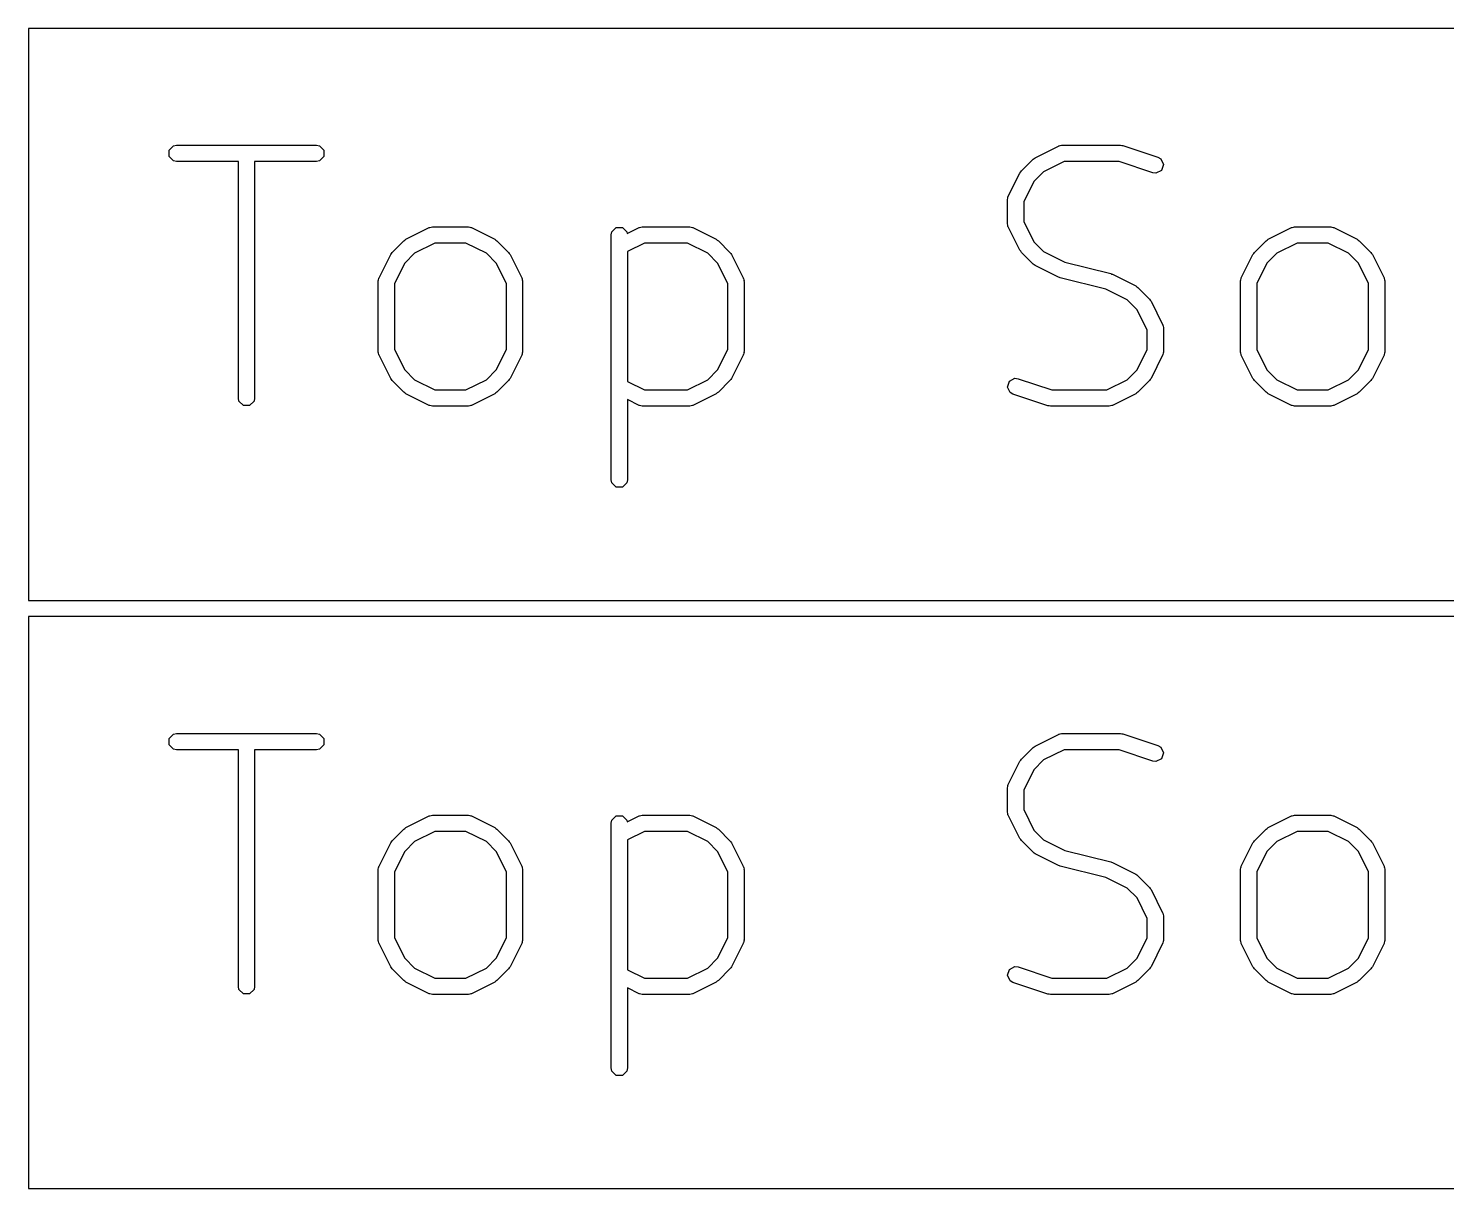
# Model space of a CAD drawing. Header units: inches. Extents: x -2.6 to 7.6, y 0.3 to 5.2.
# Drawn here: x -1.9255 to -1.5832, y 4.595 to 4.875 of the extents above; entities that cross this region are included whole.
import ezdxf

# ---------------------------------------------------------------- set-up
doc = ezdxf.new("R2010")
doc.units = ezdxf.units.IN
doc.header["$MEASUREMENT"] = 0
doc.layers.add('BLACK', color=250, linetype='CONTINUOUS')

msp = doc.modelspace()

# ---------------------------------------------------------------- linework, layer by layer
at = {"layer": 'BLACK', "linetype": 'CONTINUOUS'}
for p, q in [((-1.92547, 4.87496), (-1.92547, 4.73693)), ((-0.94234, 4.87496), (-1.92547, 4.87496)), ((-1.89151, 4.84555), (-1.89045, 4.84661)), ((-1.89151, 4.84404), (-1.89151, 4.84555)), ((-1.89045, 4.84298), (-1.89151, 4.84404)), ((-1.89045, 4.84661), (-1.88969, 4.84676)), ((-1.88969, 4.84676), (-1.85595, 4.84676)), ((-1.85595, 4.84676), (-1.85519, 4.84661)), ((-1.85519, 4.84661), (-1.85413, 4.84555)), ((-1.85413, 4.84404), (-1.85519, 4.84298)), ((-1.85413, 4.84555), (-1.85413, 4.84404)), ((-1.68299, 4.84337), (-1.68272, 4.84355)), ((-1.68272, 4.84355), (-1.68247, 4.84374)), ((-1.68247, 4.84374), (-1.67685, 4.84655)), ((-1.67685, 4.84655), (-1.67676, 4.84658)), ((-1.67676, 4.84658), (-1.67672, 4.84661)), ((-1.67672, 4.84661), (-1.67641, 4.84667)), ((-1.67641, 4.84667), (-1.67611, 4.84676)), ((-1.67611, 4.84676), (-1.67607, 4.84674)), ((-1.67607, 4.84674), (-1.67597, 4.84676)), ((-1.67597, 4.84676), (-1.66191, 4.84676)), ((-1.66191, 4.84676), (-1.6616, 4.8467)), ((-1.6616, 4.8467), (-1.66129, 4.84666)), ((-1.66129, 4.84666), (-1.65285, 4.84385)), ((-1.65285, 4.84385), (-1.65218, 4.84347)), ((-1.88969, 4.84283), (-1.89045, 4.84298)), ((-1.87479, 4.84283), (-1.88969, 4.84283)), ((-1.87479, 4.78574), (-1.87479, 4.84283)), ((-1.85595, 4.84283), (-1.87085, 4.84283)), ((-1.87085, 4.84283), (-1.87085, 4.78574)), ((-1.85519, 4.84298), (-1.85595, 4.84283)), ((-1.68617, 4.84005), (-1.68597, 4.8403)), ((-1.68597, 4.8403), (-1.6858, 4.84056)), ((-1.6858, 4.84056), (-1.68299, 4.84337)), ((-1.68043, 4.84036), (-1.68279, 4.838)), ((-1.67551, 4.84283), (-1.68043, 4.84036)), ((-1.66223, 4.84283), (-1.67551, 4.84283)), ((-1.6541, 4.84011), (-1.66223, 4.84283)), ((-1.65333, 4.84002), (-1.6541, 4.84011)), ((-1.65199, 4.84069), (-1.65333, 4.84002)), ((-1.65218, 4.84347), (-1.65151, 4.84212)), ((-1.65151, 4.84212), (-1.65199, 4.84069)), ((-1.68898, 4.83443), (-1.68617, 4.84005)), ((-1.68279, 4.838), (-1.68525, 4.83308)), ((-1.68919, 4.83355), (-1.68917, 4.83364)), ((-1.68919, 4.82792), (-1.68919, 4.83355)), ((-1.68918, 4.83369), (-1.6891, 4.83399)), ((-1.68917, 4.83364), (-1.68918, 4.83369)), ((-1.6891, 4.83399), (-1.68904, 4.8343)), ((-1.68904, 4.8343), (-1.68901, 4.83433)), ((-1.68901, 4.83433), (-1.68898, 4.83443)), ((-1.68525, 4.83308), (-1.68525, 4.82839)), ((-1.83433, 4.82406), (-1.82871, 4.82687)), ((-1.82871, 4.82687), (-1.82861, 4.8269)), ((-1.82861, 4.8269), (-1.82858, 4.82693)), ((-1.82858, 4.82693), (-1.82827, 4.82699)), ((-1.82827, 4.82699), (-1.82797, 4.82707)), ((-1.82797, 4.82707), (-1.82792, 4.82706)), ((-1.82792, 4.82706), (-1.82783, 4.82708)), ((-1.82783, 4.82708), (-1.81939, 4.82708)), ((-1.81939, 4.82708), (-1.81929, 4.82706)), ((-1.81929, 4.82706), (-1.81925, 4.82707)), ((-1.81925, 4.82707), (-1.81895, 4.82699)), ((-1.81895, 4.82699), (-1.81864, 4.82693)), ((-1.81864, 4.82693), (-1.8186, 4.8269)), ((-1.8186, 4.8269), (-1.81851, 4.82687)), ((-1.81851, 4.82687), (-1.81289, 4.82406)), ((-1.78465, 4.82586), (-1.78359, 4.82693)), ((-1.78359, 4.82693), (-1.78208, 4.82693)), ((-1.78208, 4.82693), (-1.78101, 4.82586)), ((-1.78093, 4.82545), (-1.77809, 4.82687)), ((-1.77809, 4.82687), (-1.77799, 4.8269)), ((-1.77799, 4.8269), (-1.77796, 4.82693)), ((-1.77796, 4.82693), (-1.77765, 4.82699)), ((-1.77765, 4.82699), (-1.77735, 4.82707)), ((-1.77735, 4.82707), (-1.7773, 4.82706)), ((-1.7773, 4.82706), (-1.77721, 4.82708)), ((-1.77721, 4.82708), (-1.76596, 4.82708)), ((-1.76596, 4.82708), (-1.76586, 4.82706)), ((-1.76586, 4.82706), (-1.76582, 4.82707)), ((-1.76582, 4.82707), (-1.76552, 4.82699)), ((-1.76552, 4.82699), (-1.76521, 4.82693)), ((-1.76521, 4.82693), (-1.76517, 4.8269)), ((-1.76517, 4.8269), (-1.76508, 4.82687)), ((-1.76508, 4.82687), (-1.75945, 4.82406)), ((-1.68917, 4.82782), (-1.68919, 4.82792)), ((-1.68918, 4.82778), (-1.68917, 4.82782)), ((-1.6891, 4.82748), (-1.68918, 4.82778)), ((-1.68904, 4.82717), (-1.6891, 4.82748)), ((-1.68901, 4.82714), (-1.68904, 4.82717)), ((-1.68898, 4.82704), (-1.68901, 4.82714)), ((-1.68617, 4.82142), (-1.68898, 4.82704)), ((-1.68525, 4.82839), (-1.68279, 4.82346)), ((-1.62623, 4.82406), (-1.62061, 4.82687)), ((-1.62061, 4.82687), (-1.62051, 4.8269)), ((-1.62051, 4.8269), (-1.62048, 4.82693)), ((-1.62048, 4.82693), (-1.62017, 4.82699)), ((-1.62017, 4.82699), (-1.61987, 4.82707)), ((-1.61987, 4.82707), (-1.61982, 4.82706)), ((-1.61982, 4.82706), (-1.61973, 4.82708)), ((-1.61973, 4.82708), (-1.61129, 4.82708)), ((-1.61129, 4.82708), (-1.61119, 4.82706)), ((-1.61119, 4.82706), (-1.61115, 4.82707)), ((-1.61115, 4.82707), (-1.61085, 4.82699)), ((-1.61085, 4.82699), (-1.61054, 4.82693)), ((-1.61054, 4.82693), (-1.61051, 4.8269)), ((-1.61051, 4.8269), (-1.61041, 4.82687)), ((-1.61041, 4.82687), (-1.60479, 4.82406)), ((-1.83765, 4.82088), (-1.83484, 4.82369)), ((-1.83484, 4.82369), (-1.83458, 4.82386)), ((-1.83458, 4.82386), (-1.83433, 4.82406)), ((-1.82736, 4.82314), (-1.83228, 4.82068)), ((-1.81985, 4.82314), (-1.82736, 4.82314)), ((-1.81493, 4.82068), (-1.81985, 4.82314)), ((-1.81289, 4.82406), (-1.81264, 4.82386)), ((-1.81264, 4.82386), (-1.81237, 4.82369)), ((-1.81237, 4.82369), (-1.80956, 4.82088)), ((-1.7848, 4.82511), (-1.78465, 4.82586)), ((-1.7848, 4.76605), (-1.7848, 4.82511)), ((-1.78101, 4.82586), (-1.78093, 4.82545)), ((-1.77674, 4.82314), (-1.78086, 4.82108)), ((-1.76642, 4.82314), (-1.77674, 4.82314)), ((-1.7615, 4.82068), (-1.76642, 4.82314)), ((-1.75945, 4.82406), (-1.75921, 4.82386)), ((-1.75921, 4.82386), (-1.75894, 4.82369)), ((-1.75894, 4.82369), (-1.75613, 4.82088)), ((-1.68279, 4.82346), (-1.68043, 4.8211)), ((-1.62956, 4.82088), (-1.62674, 4.82369)), ((-1.62674, 4.82369), (-1.62648, 4.82386)), ((-1.62648, 4.82386), (-1.62623, 4.82406)), ((-1.61926, 4.82314), (-1.62419, 4.82068)), ((-1.61176, 4.82314), (-1.61926, 4.82314)), ((-1.60683, 4.82068), (-1.61176, 4.82314)), ((-1.60479, 4.82406), (-1.60454, 4.82386)), ((-1.60454, 4.82386), (-1.60427, 4.82369)), ((-1.60427, 4.82369), (-1.60146, 4.82088)), ((-1.84084, 4.81474), (-1.83802, 4.82037)), ((-1.83802, 4.82037), (-1.83783, 4.82061)), ((-1.83783, 4.82061), (-1.83765, 4.82088)), ((-1.83228, 4.82068), (-1.83464, 4.81832)), ((-1.81257, 4.81832), (-1.81493, 4.82068)), ((-1.80956, 4.82088), (-1.80939, 4.82061)), ((-1.80939, 4.82061), (-1.80919, 4.82037)), ((-1.80919, 4.82037), (-1.80638, 4.81474)), ((-1.78086, 4.82108), (-1.78086, 4.78977)), ((-1.75914, 4.81832), (-1.7615, 4.82068)), ((-1.75613, 4.82088), (-1.75596, 4.82061)), ((-1.75596, 4.82061), (-1.75576, 4.82037)), ((-1.75576, 4.82037), (-1.75295, 4.81474)), ((-1.68597, 4.82117), (-1.68617, 4.82142)), ((-1.6858, 4.8209), (-1.68597, 4.82117)), ((-1.68299, 4.81809), (-1.6858, 4.8209)), ((-1.68043, 4.8211), (-1.67528, 4.81853)), ((-1.63274, 4.81474), (-1.62992, 4.82037)), ((-1.62992, 4.82037), (-1.62973, 4.82061)), ((-1.62973, 4.82061), (-1.62956, 4.82088)), ((-1.62419, 4.82068), (-1.62655, 4.81832)), ((-1.60447, 4.81832), (-1.60683, 4.82068)), ((-1.60146, 4.82088), (-1.60129, 4.82061)), ((-1.60129, 4.82061), (-1.60109, 4.82037)), ((-1.60109, 4.82037), (-1.59828, 4.81474)), ((-1.83464, 4.81832), (-1.83711, 4.8134)), ((-1.81011, 4.8134), (-1.81257, 4.81832)), ((-1.75668, 4.8134), (-1.75914, 4.81832)), ((-1.68272, 4.81792), (-1.68299, 4.81809)), ((-1.68247, 4.81772), (-1.68272, 4.81792)), ((-1.67685, 4.81491), (-1.68247, 4.81772)), ((-1.67528, 4.81853), (-1.66424, 4.81577)), ((-1.62655, 4.81832), (-1.62901, 4.8134)), ((-1.60201, 4.8134), (-1.60447, 4.81832)), ((-1.84104, 4.814), (-1.84096, 4.8143)), ((-1.84102, 4.81396), (-1.84104, 4.814)), ((-1.84104, 4.81386), (-1.84102, 4.81396)), ((-1.84104, 4.79699), (-1.84104, 4.81386)), ((-1.84096, 4.8143), (-1.84089, 4.81461)), ((-1.84089, 4.81461), (-1.84086, 4.81465)), ((-1.84086, 4.81465), (-1.84084, 4.81474)), ((-1.83711, 4.8134), (-1.83711, 4.79745)), ((-1.81011, 4.79745), (-1.81011, 4.8134)), ((-1.80638, 4.81474), (-1.80635, 4.81465)), ((-1.80635, 4.81465), (-1.80632, 4.81461)), ((-1.80632, 4.81461), (-1.80626, 4.8143)), ((-1.80626, 4.8143), (-1.80618, 4.814)), ((-1.80618, 4.814), (-1.80619, 4.81396)), ((-1.80619, 4.81396), (-1.80617, 4.81386)), ((-1.80617, 4.81386), (-1.80617, 4.79699)), ((-1.75668, 4.79745), (-1.75668, 4.8134)), ((-1.75295, 4.81474), (-1.75292, 4.81465)), ((-1.75292, 4.81465), (-1.75289, 4.81461)), ((-1.75289, 4.81461), (-1.75283, 4.8143)), ((-1.75283, 4.8143), (-1.75275, 4.814)), ((-1.75275, 4.814), (-1.75276, 4.81396)), ((-1.75276, 4.81396), (-1.75274, 4.81386)), ((-1.75274, 4.81386), (-1.75274, 4.79699)), ((-1.67664, 4.81486), (-1.67685, 4.81491)), ((-1.67645, 4.81476), (-1.67664, 4.81486)), ((-1.66541, 4.812), (-1.67645, 4.81476)), ((-1.66424, 4.81577), (-1.66405, 4.81568)), ((-1.66405, 4.81568), (-1.66384, 4.81562)), ((-1.66384, 4.81562), (-1.65822, 4.81281)), ((-1.65822, 4.81281), (-1.65797, 4.81262)), ((-1.63294, 4.814), (-1.63286, 4.8143)), ((-1.63293, 4.81396), (-1.63294, 4.814)), ((-1.63294, 4.81386), (-1.63293, 4.81396)), ((-1.63294, 4.79699), (-1.63294, 4.81386)), ((-1.63286, 4.8143), (-1.63279, 4.81461)), ((-1.63279, 4.81461), (-1.63276, 4.81465)), ((-1.63276, 4.81465), (-1.63274, 4.81474)), ((-1.62901, 4.8134), (-1.62901, 4.79745)), ((-1.60201, 4.79745), (-1.60201, 4.8134)), ((-1.59828, 4.81474), (-1.59826, 4.81465)), ((-1.59826, 4.81465), (-1.59822, 4.81461)), ((-1.59822, 4.81461), (-1.59816, 4.8143)), ((-1.59816, 4.8143), (-1.59808, 4.814)), ((-1.59808, 4.814), (-1.59809, 4.81396)), ((-1.59809, 4.81396), (-1.59807, 4.81386)), ((-1.59807, 4.81386), (-1.59807, 4.79699)), ((-1.66026, 4.80943), (-1.66541, 4.812)), ((-1.6579, 4.80707), (-1.66026, 4.80943)), ((-1.65797, 4.81262), (-1.65771, 4.81244)), ((-1.65771, 4.81244), (-1.65489, 4.80963)), ((-1.65489, 4.80963), (-1.65472, 4.80937)), ((-1.65472, 4.80937), (-1.65452, 4.80912)), ((-1.65544, 4.80215), (-1.6579, 4.80707)), ((-1.65452, 4.80912), (-1.65171, 4.80349)), ((-1.65171, 4.80349), (-1.65169, 4.8034)), ((-1.65169, 4.8034), (-1.65165, 4.80337)), ((-1.65165, 4.80337), (-1.65159, 4.80306)), ((-1.65159, 4.80306), (-1.65151, 4.80275)), ((-1.65151, 4.80275), (-1.65152, 4.80271)), ((-1.65152, 4.80271), (-1.6515, 4.80261)), ((-1.6515, 4.80261), (-1.6515, 4.79699)), ((-1.65544, 4.79745), (-1.65544, 4.80215)), ((-1.84102, 4.79689), (-1.84104, 4.79699)), ((-1.84104, 4.79685), (-1.84102, 4.79689)), ((-1.84096, 4.79654), (-1.84104, 4.79685)), ((-1.84089, 4.79623), (-1.84096, 4.79654)), ((-1.84086, 4.7962), (-1.84089, 4.79623)), ((-1.84084, 4.79611), (-1.84086, 4.7962)), ((-1.83802, 4.79048), (-1.84084, 4.79611)), ((-1.83711, 4.79745), (-1.83464, 4.79253)), ((-1.81257, 4.79253), (-1.81011, 4.79745)), ((-1.80638, 4.79611), (-1.80919, 4.79048)), ((-1.80635, 4.7962), (-1.80638, 4.79611)), ((-1.80632, 4.79623), (-1.80635, 4.7962)), ((-1.80626, 4.79654), (-1.80632, 4.79623)), ((-1.80618, 4.79685), (-1.80626, 4.79654)), ((-1.80617, 4.79699), (-1.80619, 4.79689)), ((-1.80619, 4.79689), (-1.80618, 4.79685)), ((-1.75914, 4.79253), (-1.75668, 4.79745)), ((-1.75295, 4.79611), (-1.75576, 4.79048)), ((-1.75292, 4.7962), (-1.75295, 4.79611)), ((-1.75289, 4.79623), (-1.75292, 4.7962)), ((-1.75283, 4.79654), (-1.75289, 4.79623)), ((-1.75275, 4.79685), (-1.75283, 4.79654)), ((-1.75274, 4.79699), (-1.75276, 4.79689)), ((-1.75276, 4.79689), (-1.75275, 4.79685)), ((-1.6579, 4.79253), (-1.65544, 4.79745)), ((-1.65171, 4.79611), (-1.65452, 4.79048)), ((-1.65169, 4.7962), (-1.65171, 4.79611)), ((-1.65165, 4.79623), (-1.65169, 4.7962)), ((-1.65159, 4.79654), (-1.65165, 4.79623)), ((-1.65151, 4.79685), (-1.65159, 4.79654)), ((-1.6515, 4.79699), (-1.65152, 4.79689)), ((-1.65152, 4.79689), (-1.65151, 4.79685)), ((-1.63293, 4.79689), (-1.63294, 4.79699)), ((-1.63294, 4.79685), (-1.63293, 4.79689)), ((-1.63286, 4.79654), (-1.63294, 4.79685)), ((-1.63279, 4.79623), (-1.63286, 4.79654)), ((-1.63276, 4.7962), (-1.63279, 4.79623)), ((-1.63274, 4.79611), (-1.63276, 4.7962)), ((-1.62992, 4.79048), (-1.63274, 4.79611)), ((-1.62901, 4.79745), (-1.62655, 4.79253)), ((-1.60447, 4.79253), (-1.60201, 4.79745)), ((-1.59828, 4.79611), (-1.60109, 4.79048)), ((-1.59826, 4.7962), (-1.59828, 4.79611)), ((-1.59822, 4.79623), (-1.59826, 4.7962)), ((-1.59816, 4.79654), (-1.59822, 4.79623)), ((-1.59808, 4.79685), (-1.59816, 4.79654)), ((-1.59807, 4.79699), (-1.59809, 4.79689)), ((-1.59809, 4.79689), (-1.59808, 4.79685)), ((-1.83464, 4.79253), (-1.83228, 4.79017)), ((-1.81493, 4.79017), (-1.81257, 4.79253)), ((-1.7615, 4.79017), (-1.75914, 4.79253)), ((-1.66026, 4.79017), (-1.6579, 4.79253)), ((-1.62655, 4.79253), (-1.62419, 4.79017)), ((-1.60683, 4.79017), (-1.60447, 4.79253)), ((-1.83783, 4.79023), (-1.83802, 4.79048)), ((-1.83765, 4.78997), (-1.83783, 4.79023)), ((-1.83484, 4.78716), (-1.83765, 4.78997)), ((-1.83228, 4.79017), (-1.82736, 4.78771)), ((-1.81985, 4.78771), (-1.81493, 4.79017)), ((-1.80956, 4.78997), (-1.81237, 4.78716)), ((-1.80939, 4.79023), (-1.80956, 4.78997)), ((-1.80919, 4.79048), (-1.80939, 4.79023)), ((-1.78086, 4.78977), (-1.77674, 4.78771)), ((-1.76642, 4.78771), (-1.7615, 4.79017)), ((-1.75613, 4.78997), (-1.75894, 4.78716)), ((-1.75596, 4.79023), (-1.75613, 4.78997)), ((-1.75576, 4.79048), (-1.75596, 4.79023)), ((-1.68918, 4.78841), (-1.68871, 4.78984)), ((-1.68871, 4.78984), (-1.68736, 4.79051)), ((-1.68736, 4.79051), (-1.6866, 4.79042)), ((-1.6866, 4.79042), (-1.67846, 4.78771)), ((-1.66519, 4.78771), (-1.66026, 4.79017)), ((-1.65489, 4.78997), (-1.65771, 4.78716)), ((-1.65472, 4.79023), (-1.65489, 4.78997)), ((-1.65452, 4.79048), (-1.65472, 4.79023)), ((-1.62973, 4.79023), (-1.62992, 4.79048)), ((-1.62956, 4.78997), (-1.62973, 4.79023)), ((-1.62674, 4.78716), (-1.62956, 4.78997)), ((-1.62419, 4.79017), (-1.61926, 4.78771)), ((-1.61176, 4.78771), (-1.60683, 4.79017)), ((-1.60146, 4.78997), (-1.60427, 4.78716)), ((-1.60129, 4.79023), (-1.60146, 4.78997)), ((-1.60109, 4.79048), (-1.60129, 4.79023)), ((-1.87464, 4.78499), (-1.87479, 4.78574)), ((-1.87085, 4.78574), (-1.871, 4.78499)), ((-1.83458, 4.78698), (-1.83484, 4.78716)), ((-1.83433, 4.78679), (-1.83458, 4.78698)), ((-1.82871, 4.78398), (-1.83433, 4.78679)), ((-1.82736, 4.78771), (-1.81985, 4.78771)), ((-1.81289, 4.78679), (-1.81851, 4.78398)), ((-1.81264, 4.78698), (-1.81289, 4.78679)), ((-1.81237, 4.78716), (-1.81264, 4.78698)), ((-1.77809, 4.78398), (-1.78086, 4.78537)), ((-1.78086, 4.78537), (-1.78086, 4.76605)), ((-1.77674, 4.78771), (-1.76642, 4.78771)), ((-1.75945, 4.78679), (-1.76508, 4.78398)), ((-1.7592, 4.78698), (-1.75945, 4.78679)), ((-1.75894, 4.78716), (-1.7592, 4.78698)), ((-1.68851, 4.78706), (-1.68918, 4.78841)), ((-1.68784, 4.78668), (-1.68851, 4.78706)), ((-1.6794, 4.78387), (-1.68784, 4.78668)), ((-1.67846, 4.78771), (-1.66519, 4.78771)), ((-1.65822, 4.78679), (-1.66384, 4.78398)), ((-1.65797, 4.78698), (-1.65822, 4.78679)), ((-1.65771, 4.78716), (-1.65797, 4.78698)), ((-1.62648, 4.78698), (-1.62674, 4.78716)), ((-1.62623, 4.78679), (-1.62648, 4.78698)), ((-1.62061, 4.78398), (-1.62623, 4.78679)), ((-1.61926, 4.78771), (-1.61176, 4.78771)), ((-1.60479, 4.78679), (-1.61041, 4.78398)), ((-1.60454, 4.78698), (-1.60479, 4.78679)), ((-1.60427, 4.78716), (-1.60454, 4.78698)), ((-1.87357, 4.78392), (-1.87464, 4.78499)), ((-1.87207, 4.78392), (-1.87357, 4.78392)), ((-1.871, 4.78499), (-1.87207, 4.78392)), ((-1.82861, 4.78395), (-1.82871, 4.78398)), ((-1.82858, 4.78392), (-1.82861, 4.78395)), ((-1.82827, 4.78386), (-1.82858, 4.78392)), ((-1.82797, 4.78378), (-1.82827, 4.78386)), ((-1.82792, 4.78379), (-1.82797, 4.78378)), ((-1.82783, 4.78377), (-1.82792, 4.78379)), ((-1.81939, 4.78377), (-1.82783, 4.78377)), ((-1.81929, 4.78379), (-1.81939, 4.78377)), ((-1.81925, 4.78378), (-1.81929, 4.78379)), ((-1.81895, 4.78386), (-1.81925, 4.78378)), ((-1.81864, 4.78392), (-1.81895, 4.78386)), ((-1.8186, 4.78395), (-1.81864, 4.78392)), ((-1.81851, 4.78398), (-1.8186, 4.78395)), ((-1.77799, 4.78395), (-1.77809, 4.78398)), ((-1.77796, 4.78392), (-1.77799, 4.78395)), ((-1.77765, 4.78386), (-1.77796, 4.78392)), ((-1.77735, 4.78378), (-1.77765, 4.78386)), ((-1.7773, 4.78379), (-1.77735, 4.78378)), ((-1.77721, 4.78377), (-1.7773, 4.78379)), ((-1.76596, 4.78377), (-1.77721, 4.78377)), ((-1.76586, 4.78379), (-1.76596, 4.78377)), ((-1.76582, 4.78378), (-1.76586, 4.78379)), ((-1.76552, 4.78386), (-1.76582, 4.78378)), ((-1.76521, 4.78392), (-1.76552, 4.78386)), ((-1.76517, 4.78395), (-1.76521, 4.78392)), ((-1.76508, 4.78398), (-1.76517, 4.78395)), ((-1.67909, 4.78383), (-1.6794, 4.78387)), ((-1.67878, 4.78377), (-1.67909, 4.78383)), ((-1.66472, 4.78377), (-1.67878, 4.78377)), ((-1.66462, 4.78379), (-1.66472, 4.78377)), ((-1.66458, 4.78378), (-1.66462, 4.78379)), ((-1.66428, 4.78386), (-1.66458, 4.78378)), ((-1.66397, 4.78392), (-1.66428, 4.78386)), ((-1.66394, 4.78395), (-1.66397, 4.78392)), ((-1.66384, 4.78398), (-1.66394, 4.78395)), ((-1.62051, 4.78395), (-1.62061, 4.78398)), ((-1.62048, 4.78392), (-1.62051, 4.78395)), ((-1.62017, 4.78386), (-1.62048, 4.78392)), ((-1.61987, 4.78378), (-1.62017, 4.78386)), ((-1.61982, 4.78379), (-1.61987, 4.78378)), ((-1.61973, 4.78377), (-1.61982, 4.78379)), ((-1.61129, 4.78377), (-1.61973, 4.78377)), ((-1.61119, 4.78379), (-1.61129, 4.78377)), ((-1.61115, 4.78378), (-1.61119, 4.78379)), ((-1.61085, 4.78386), (-1.61115, 4.78378)), ((-1.61054, 4.78392), (-1.61085, 4.78386)), ((-1.61051, 4.78395), (-1.61054, 4.78392)), ((-1.61041, 4.78398), (-1.61051, 4.78395)), ((-1.78465, 4.7653), (-1.7848, 4.76605)), ((-1.78359, 4.76424), (-1.78465, 4.7653)), ((-1.78101, 4.7653), (-1.78208, 4.76424)), ((-1.78086, 4.76605), (-1.78101, 4.7653)), ((-1.78208, 4.76424), (-1.78359, 4.76424)), ((-1.92547, 4.73693), (-0.94234, 4.73693)), ((-1.92547, 4.73299), (-1.92547, 4.59496)), ((-0.94234, 4.73299), (-1.92547, 4.73299)), ((-1.89151, 4.70358), (-1.89045, 4.70464)), ((-1.89151, 4.70207), (-1.89151, 4.70358)), ((-1.89045, 4.70464), (-1.88969, 4.70479)), ((-1.88969, 4.70479), (-1.85595, 4.70479)), ((-1.85595, 4.70479), (-1.85519, 4.70464)), ((-1.85519, 4.70464), (-1.85413, 4.70358)), ((-1.85413, 4.70358), (-1.85413, 4.70207)), ((-1.68247, 4.70177), (-1.67685, 4.70459)), ((-1.67685, 4.70459), (-1.67676, 4.70461)), ((-1.67676, 4.70461), (-1.67672, 4.70464)), ((-1.67672, 4.70464), (-1.67641, 4.70471)), ((-1.67641, 4.70471), (-1.67611, 4.70479)), ((-1.67611, 4.70479), (-1.67607, 4.70477)), ((-1.67607, 4.70477), (-1.67597, 4.70479)), ((-1.67597, 4.70479), (-1.66191, 4.70479)), ((-1.66191, 4.70479), (-1.6616, 4.70473)), ((-1.6616, 4.70473), (-1.66129, 4.70469)), ((-1.66129, 4.70469), (-1.65285, 4.70188)), ((-1.89045, 4.70101), (-1.89151, 4.70207)), ((-1.88969, 4.70086), (-1.89045, 4.70101)), ((-1.87479, 4.70086), (-1.88969, 4.70086)), ((-1.87479, 4.64377), (-1.87479, 4.70086)), ((-1.85595, 4.70086), (-1.87085, 4.70086)), ((-1.87085, 4.70086), (-1.87085, 4.64377)), ((-1.85519, 4.70101), (-1.85595, 4.70086)), ((-1.85413, 4.70207), (-1.85519, 4.70101)), ((-1.6858, 4.69859), (-1.68299, 4.70141)), ((-1.68299, 4.70141), (-1.68272, 4.70158)), ((-1.68272, 4.70158), (-1.68247, 4.70177)), ((-1.67551, 4.70086), (-1.68043, 4.6984)), ((-1.66223, 4.70086), (-1.67551, 4.70086)), ((-1.6541, 4.69815), (-1.66223, 4.70086)), ((-1.65285, 4.70188), (-1.65218, 4.7015)), ((-1.65218, 4.7015), (-1.65151, 4.70015)), ((-1.65151, 4.70015), (-1.65199, 4.69872)), ((-1.68898, 4.69246), (-1.68617, 4.69808)), ((-1.68617, 4.69808), (-1.68597, 4.69833)), ((-1.68597, 4.69833), (-1.6858, 4.69859)), ((-1.68043, 4.6984), (-1.68279, 4.69604)), ((-1.65333, 4.69805), (-1.6541, 4.69815)), ((-1.65199, 4.69872), (-1.65333, 4.69805)), ((-1.68279, 4.69604), (-1.68525, 4.69111)), ((-1.68919, 4.69158), (-1.68917, 4.69167)), ((-1.68919, 4.68595), (-1.68919, 4.69158)), ((-1.68918, 4.69172), (-1.6891, 4.69202)), ((-1.68917, 4.69167), (-1.68918, 4.69172)), ((-1.6891, 4.69202), (-1.68904, 4.69233)), ((-1.68904, 4.69233), (-1.68901, 4.69236)), ((-1.68901, 4.69236), (-1.68898, 4.69246)), ((-1.68525, 4.69111), (-1.68525, 4.68642)), ((-1.68525, 4.68642), (-1.68279, 4.68149)), ((-1.83433, 4.68209), (-1.82871, 4.6849)), ((-1.82871, 4.6849), (-1.82861, 4.68493)), ((-1.82861, 4.68493), (-1.82858, 4.68496)), ((-1.82858, 4.68496), (-1.82827, 4.68502)), ((-1.82827, 4.68502), (-1.82797, 4.6851)), ((-1.82797, 4.6851), (-1.82792, 4.68509)), ((-1.82792, 4.68509), (-1.82783, 4.68511)), ((-1.82783, 4.68511), (-1.81939, 4.68511)), ((-1.81939, 4.68511), (-1.81929, 4.68509)), ((-1.81929, 4.68509), (-1.81925, 4.6851)), ((-1.81925, 4.6851), (-1.81895, 4.68502)), ((-1.81895, 4.68502), (-1.81864, 4.68496)), ((-1.81864, 4.68496), (-1.8186, 4.68493)), ((-1.8186, 4.68493), (-1.81851, 4.6849)), ((-1.81851, 4.6849), (-1.81289, 4.68209)), ((-1.7848, 4.68314), (-1.78465, 4.68389)), ((-1.7848, 4.62409), (-1.7848, 4.68314)), ((-1.78465, 4.68389), (-1.78359, 4.68496)), ((-1.78359, 4.68496), (-1.78208, 4.68496)), ((-1.78208, 4.68496), (-1.78101, 4.68389)), ((-1.78101, 4.68389), (-1.78093, 4.68348)), ((-1.78093, 4.68348), (-1.77809, 4.6849)), ((-1.77809, 4.6849), (-1.77799, 4.68493)), ((-1.77799, 4.68493), (-1.77796, 4.68496)), ((-1.77796, 4.68496), (-1.77765, 4.68502)), ((-1.77765, 4.68502), (-1.77735, 4.6851)), ((-1.77735, 4.6851), (-1.7773, 4.68509)), ((-1.7773, 4.68509), (-1.77721, 4.68511)), ((-1.77721, 4.68511), (-1.76596, 4.68511)), ((-1.76596, 4.68511), (-1.76586, 4.68509)), ((-1.76586, 4.68509), (-1.76582, 4.6851)), ((-1.76582, 4.6851), (-1.76552, 4.68502)), ((-1.76552, 4.68502), (-1.76521, 4.68496)), ((-1.76521, 4.68496), (-1.76517, 4.68493)), ((-1.76517, 4.68493), (-1.76508, 4.6849)), ((-1.76508, 4.6849), (-1.75945, 4.68209)), ((-1.68917, 4.68586), (-1.68919, 4.68595)), ((-1.68918, 4.68581), (-1.68917, 4.68586)), ((-1.6891, 4.68551), (-1.68918, 4.68581)), ((-1.68904, 4.6852), (-1.6891, 4.68551)), ((-1.68901, 4.68517), (-1.68904, 4.6852)), ((-1.68898, 4.68507), (-1.68901, 4.68517)), ((-1.68617, 4.67945), (-1.68898, 4.68507)), ((-1.62623, 4.68209), (-1.62061, 4.6849)), ((-1.62061, 4.6849), (-1.62051, 4.68493)), ((-1.62051, 4.68493), (-1.62048, 4.68496)), ((-1.62048, 4.68496), (-1.62017, 4.68502)), ((-1.62017, 4.68502), (-1.61987, 4.6851)), ((-1.61987, 4.6851), (-1.61982, 4.68509)), ((-1.61982, 4.68509), (-1.61973, 4.68511)), ((-1.61973, 4.68511), (-1.61129, 4.68511)), ((-1.61129, 4.68511), (-1.61119, 4.68509)), ((-1.61119, 4.68509), (-1.61115, 4.6851)), ((-1.61115, 4.6851), (-1.61085, 4.68502)), ((-1.61085, 4.68502), (-1.61054, 4.68496)), ((-1.61054, 4.68496), (-1.61051, 4.68493)), ((-1.61051, 4.68493), (-1.61041, 4.6849)), ((-1.61041, 4.6849), (-1.60479, 4.68209)), ((-1.83765, 4.67891), (-1.83484, 4.68172)), ((-1.83484, 4.68172), (-1.83458, 4.6819)), ((-1.83458, 4.6819), (-1.83433, 4.68209)), ((-1.82736, 4.68117), (-1.83228, 4.67871)), ((-1.81985, 4.68117), (-1.82736, 4.68117)), ((-1.81493, 4.67871), (-1.81985, 4.68117)), ((-1.81289, 4.68209), (-1.81264, 4.6819)), ((-1.81264, 4.6819), (-1.81237, 4.68172)), ((-1.81237, 4.68172), (-1.80956, 4.67891)), ((-1.77674, 4.68117), (-1.78086, 4.67911)), ((-1.76642, 4.68117), (-1.77674, 4.68117)), ((-1.7615, 4.67871), (-1.76642, 4.68117)), ((-1.75945, 4.68209), (-1.75921, 4.6819)), ((-1.75921, 4.6819), (-1.75894, 4.68172)), ((-1.75894, 4.68172), (-1.75613, 4.67891)), ((-1.68597, 4.6792), (-1.68617, 4.67945)), ((-1.6858, 4.67894), (-1.68597, 4.6792)), ((-1.68279, 4.68149), (-1.68043, 4.67913)), ((-1.62956, 4.67891), (-1.62674, 4.68172)), ((-1.62674, 4.68172), (-1.62648, 4.6819)), ((-1.62648, 4.6819), (-1.62623, 4.68209)), ((-1.61926, 4.68117), (-1.62419, 4.67871)), ((-1.61176, 4.68117), (-1.61926, 4.68117)), ((-1.60683, 4.67871), (-1.61176, 4.68117)), ((-1.60479, 4.68209), (-1.60454, 4.6819)), ((-1.60454, 4.6819), (-1.60427, 4.68172)), ((-1.60427, 4.68172), (-1.60146, 4.67891)), ((-1.84084, 4.67277), (-1.83802, 4.6784)), ((-1.83802, 4.6784), (-1.83783, 4.67865)), ((-1.83783, 4.67865), (-1.83765, 4.67891)), ((-1.83464, 4.67635), (-1.83711, 4.67143)), ((-1.83228, 4.67871), (-1.83464, 4.67635)), ((-1.81257, 4.67635), (-1.81493, 4.67871)), ((-1.81011, 4.67143), (-1.81257, 4.67635)), ((-1.80956, 4.67891), (-1.80939, 4.67865)), ((-1.80939, 4.67865), (-1.80919, 4.6784)), ((-1.80919, 4.6784), (-1.80638, 4.67277)), ((-1.78086, 4.67911), (-1.78086, 4.6478)), ((-1.75914, 4.67635), (-1.7615, 4.67871)), ((-1.75668, 4.67143), (-1.75914, 4.67635)), ((-1.75613, 4.67891), (-1.75596, 4.67865)), ((-1.75596, 4.67865), (-1.75576, 4.6784)), ((-1.75576, 4.6784), (-1.75295, 4.67277)), ((-1.68299, 4.67612), (-1.6858, 4.67894)), ((-1.68272, 4.67595), (-1.68299, 4.67612)), ((-1.68247, 4.67576), (-1.68272, 4.67595)), ((-1.67685, 4.67294), (-1.68247, 4.67576)), ((-1.68043, 4.67913), (-1.67528, 4.67656)), ((-1.67528, 4.67656), (-1.66424, 4.6738)), ((-1.63274, 4.67277), (-1.62992, 4.6784)), ((-1.62992, 4.6784), (-1.62973, 4.67865)), ((-1.62973, 4.67865), (-1.62956, 4.67891)), ((-1.62655, 4.67635), (-1.62901, 4.67143)), ((-1.62419, 4.67871), (-1.62655, 4.67635)), ((-1.60447, 4.67635), (-1.60683, 4.67871)), ((-1.60201, 4.67143), (-1.60447, 4.67635)), ((-1.60146, 4.67891), (-1.60129, 4.67865)), ((-1.60129, 4.67865), (-1.60109, 4.6784)), ((-1.60109, 4.6784), (-1.59828, 4.67277)), ((-1.84104, 4.67203), (-1.84096, 4.67234)), ((-1.84096, 4.67234), (-1.84089, 4.67265)), ((-1.84089, 4.67265), (-1.84086, 4.67268)), ((-1.84086, 4.67268), (-1.84084, 4.67277)), ((-1.80638, 4.67277), (-1.80635, 4.67268)), ((-1.80635, 4.67268), (-1.80632, 4.67265)), ((-1.80632, 4.67265), (-1.80626, 4.67234)), ((-1.80626, 4.67234), (-1.80618, 4.67203)), ((-1.75295, 4.67277), (-1.75292, 4.67268)), ((-1.75292, 4.67268), (-1.75289, 4.67265)), ((-1.75289, 4.67265), (-1.75283, 4.67234)), ((-1.75283, 4.67234), (-1.75275, 4.67203)), ((-1.67664, 4.67289), (-1.67685, 4.67294)), ((-1.67645, 4.67279), (-1.67664, 4.67289)), ((-1.66541, 4.67003), (-1.67645, 4.67279)), ((-1.66424, 4.6738), (-1.66405, 4.67371)), ((-1.66405, 4.67371), (-1.66384, 4.67365)), ((-1.66384, 4.67365), (-1.65822, 4.67084)), ((-1.63294, 4.67203), (-1.63286, 4.67234)), ((-1.63286, 4.67234), (-1.63279, 4.67265)), ((-1.63279, 4.67265), (-1.63276, 4.67268)), ((-1.63276, 4.67268), (-1.63274, 4.67277)), ((-1.59828, 4.67277), (-1.59826, 4.67268)), ((-1.59826, 4.67268), (-1.59822, 4.67265)), ((-1.59822, 4.67265), (-1.59816, 4.67234)), ((-1.59816, 4.67234), (-1.59808, 4.67203)), ((-1.84102, 4.67199), (-1.84104, 4.67203)), ((-1.84104, 4.67189), (-1.84102, 4.67199)), ((-1.84104, 4.65502), (-1.84104, 4.67189)), ((-1.83711, 4.67143), (-1.83711, 4.65548)), ((-1.81011, 4.65548), (-1.81011, 4.67143)), ((-1.80618, 4.67203), (-1.80619, 4.67199)), ((-1.80619, 4.67199), (-1.80617, 4.67189)), ((-1.80617, 4.67189), (-1.80617, 4.65502)), ((-1.75668, 4.65548), (-1.75668, 4.67143)), ((-1.75275, 4.67203), (-1.75276, 4.67199)), ((-1.75276, 4.67199), (-1.75274, 4.67189)), ((-1.75274, 4.67189), (-1.75274, 4.65502)), ((-1.66026, 4.66746), (-1.66541, 4.67003)), ((-1.65822, 4.67084), (-1.65797, 4.67065)), ((-1.65797, 4.67065), (-1.65771, 4.67047)), ((-1.65771, 4.67047), (-1.65489, 4.66766)), ((-1.63293, 4.67199), (-1.63294, 4.67203)), ((-1.63294, 4.67189), (-1.63293, 4.67199)), ((-1.63294, 4.65502), (-1.63294, 4.67189)), ((-1.62901, 4.67143), (-1.62901, 4.65548)), ((-1.60201, 4.65548), (-1.60201, 4.67143)), ((-1.59808, 4.67203), (-1.59809, 4.67199)), ((-1.59809, 4.67199), (-1.59807, 4.67189)), ((-1.59807, 4.67189), (-1.59807, 4.65502)), ((-1.6579, 4.6651), (-1.66026, 4.66746)), ((-1.65489, 4.66766), (-1.65472, 4.6674)), ((-1.65472, 4.6674), (-1.65452, 4.66715)), ((-1.65452, 4.66715), (-1.65171, 4.66152)), ((-1.65544, 4.66018), (-1.6579, 4.6651)), ((-1.65544, 4.65548), (-1.65544, 4.66018)), ((-1.65171, 4.66152), (-1.65169, 4.66143)), ((-1.65169, 4.66143), (-1.65165, 4.6614)), ((-1.65165, 4.6614), (-1.65159, 4.66109)), ((-1.65159, 4.66109), (-1.65151, 4.66078)), ((-1.65151, 4.66078), (-1.65152, 4.66074)), ((-1.65152, 4.66074), (-1.6515, 4.66064)), ((-1.6515, 4.66064), (-1.6515, 4.65502)), ((-1.83711, 4.65548), (-1.83464, 4.65056)), ((-1.81257, 4.65056), (-1.81011, 4.65548)), ((-1.75914, 4.65056), (-1.75668, 4.65548)), ((-1.6579, 4.65056), (-1.65544, 4.65548)), ((-1.62901, 4.65548), (-1.62655, 4.65056)), ((-1.60447, 4.65056), (-1.60201, 4.65548)), ((-1.84102, 4.65492), (-1.84104, 4.65502)), ((-1.84104, 4.65488), (-1.84102, 4.65492)), ((-1.84096, 4.65458), (-1.84104, 4.65488)), ((-1.84089, 4.65427), (-1.84096, 4.65458)), ((-1.84086, 4.65423), (-1.84089, 4.65427)), ((-1.84084, 4.65414), (-1.84086, 4.65423)), ((-1.83802, 4.64851), (-1.84084, 4.65414)), ((-1.80638, 4.65414), (-1.80919, 4.64851)), ((-1.80635, 4.65423), (-1.80638, 4.65414)), ((-1.80632, 4.65427), (-1.80635, 4.65423)), ((-1.80626, 4.65458), (-1.80632, 4.65427)), ((-1.80618, 4.65488), (-1.80626, 4.65458)), ((-1.80617, 4.65502), (-1.80619, 4.65492)), ((-1.80619, 4.65492), (-1.80618, 4.65488)), ((-1.75295, 4.65414), (-1.75576, 4.64851)), ((-1.75292, 4.65423), (-1.75295, 4.65414)), ((-1.75289, 4.65427), (-1.75292, 4.65423)), ((-1.75283, 4.65458), (-1.75289, 4.65427)), ((-1.75275, 4.65488), (-1.75283, 4.65458)), ((-1.75274, 4.65502), (-1.75276, 4.65492)), ((-1.75276, 4.65492), (-1.75275, 4.65488)), ((-1.65171, 4.65414), (-1.65452, 4.64851)), ((-1.65169, 4.65423), (-1.65171, 4.65414)), ((-1.65165, 4.65427), (-1.65169, 4.65423)), ((-1.65159, 4.65458), (-1.65165, 4.65427)), ((-1.65151, 4.65488), (-1.65159, 4.65458)), ((-1.6515, 4.65502), (-1.65152, 4.65492)), ((-1.65152, 4.65492), (-1.65151, 4.65488)), ((-1.63293, 4.65492), (-1.63294, 4.65502)), ((-1.63294, 4.65488), (-1.63293, 4.65492)), ((-1.63286, 4.65458), (-1.63294, 4.65488)), ((-1.63279, 4.65427), (-1.63286, 4.65458)), ((-1.63276, 4.65423), (-1.63279, 4.65427)), ((-1.63274, 4.65414), (-1.63276, 4.65423)), ((-1.62992, 4.64851), (-1.63274, 4.65414)), ((-1.59828, 4.65414), (-1.60109, 4.64851)), ((-1.59826, 4.65423), (-1.59828, 4.65414)), ((-1.59822, 4.65427), (-1.59826, 4.65423)), ((-1.59816, 4.65458), (-1.59822, 4.65427)), ((-1.59808, 4.65488), (-1.59816, 4.65458)), ((-1.59807, 4.65502), (-1.59809, 4.65492)), ((-1.59809, 4.65492), (-1.59808, 4.65488)), ((-1.83783, 4.64827), (-1.83802, 4.64851)), ((-1.83464, 4.65056), (-1.83228, 4.6482)), ((-1.81493, 4.6482), (-1.81257, 4.65056)), ((-1.80919, 4.64851), (-1.80939, 4.64827)), ((-1.7615, 4.6482), (-1.75914, 4.65056)), ((-1.75576, 4.64851), (-1.75596, 4.64827)), ((-1.68871, 4.64787), (-1.68736, 4.64855)), ((-1.68736, 4.64855), (-1.6866, 4.64845)), ((-1.6866, 4.64845), (-1.67846, 4.64574)), ((-1.66026, 4.6482), (-1.6579, 4.65056)), ((-1.65452, 4.64851), (-1.65472, 4.64827)), ((-1.62973, 4.64827), (-1.62992, 4.64851)), ((-1.62655, 4.65056), (-1.62419, 4.6482)), ((-1.60683, 4.6482), (-1.60447, 4.65056)), ((-1.60109, 4.64851), (-1.60129, 4.64827)), ((-1.83765, 4.648), (-1.83783, 4.64827)), ((-1.83484, 4.64519), (-1.83765, 4.648)), ((-1.83458, 4.64502), (-1.83484, 4.64519)), ((-1.83433, 4.64482), (-1.83458, 4.64502)), ((-1.83228, 4.6482), (-1.82736, 4.64574)), ((-1.82736, 4.64574), (-1.81985, 4.64574)), ((-1.81985, 4.64574), (-1.81493, 4.6482)), ((-1.81264, 4.64502), (-1.81289, 4.64482)), ((-1.81237, 4.64519), (-1.81264, 4.64502)), ((-1.80956, 4.648), (-1.81237, 4.64519)), ((-1.80939, 4.64827), (-1.80956, 4.648)), ((-1.78086, 4.6478), (-1.77674, 4.64574)), ((-1.77674, 4.64574), (-1.76642, 4.64574)), ((-1.76642, 4.64574), (-1.7615, 4.6482)), ((-1.7592, 4.64502), (-1.75945, 4.64482)), ((-1.75894, 4.64519), (-1.7592, 4.64502)), ((-1.75613, 4.648), (-1.75894, 4.64519)), ((-1.75596, 4.64827), (-1.75613, 4.648)), ((-1.68918, 4.64644), (-1.68871, 4.64787)), ((-1.68851, 4.6451), (-1.68918, 4.64644)), ((-1.68784, 4.64472), (-1.68851, 4.6451)), ((-1.67846, 4.64574), (-1.66519, 4.64574)), ((-1.66519, 4.64574), (-1.66026, 4.6482)), ((-1.65797, 4.64502), (-1.65822, 4.64482)), ((-1.65771, 4.64519), (-1.65797, 4.64502)), ((-1.65489, 4.648), (-1.65771, 4.64519)), ((-1.65472, 4.64827), (-1.65489, 4.648)), ((-1.62956, 4.648), (-1.62973, 4.64827)), ((-1.62674, 4.64519), (-1.62956, 4.648)), ((-1.62648, 4.64502), (-1.62674, 4.64519)), ((-1.62623, 4.64482), (-1.62648, 4.64502)), ((-1.62419, 4.6482), (-1.61926, 4.64574)), ((-1.61926, 4.64574), (-1.61176, 4.64574)), ((-1.61176, 4.64574), (-1.60683, 4.6482)), ((-1.60454, 4.64502), (-1.60479, 4.64482)), ((-1.60427, 4.64519), (-1.60454, 4.64502)), ((-1.60146, 4.648), (-1.60427, 4.64519)), ((-1.60129, 4.64827), (-1.60146, 4.648)), ((-1.87464, 4.64302), (-1.87479, 4.64377)), ((-1.87357, 4.64195), (-1.87464, 4.64302)), ((-1.87207, 4.64195), (-1.87357, 4.64195)), ((-1.871, 4.64302), (-1.87207, 4.64195)), ((-1.87085, 4.64377), (-1.871, 4.64302)), ((-1.82871, 4.64201), (-1.83433, 4.64482)), ((-1.82861, 4.64198), (-1.82871, 4.64201)), ((-1.82858, 4.64195), (-1.82861, 4.64198)), ((-1.82827, 4.64189), (-1.82858, 4.64195)), ((-1.82797, 4.64181), (-1.82827, 4.64189)), ((-1.82792, 4.64182), (-1.82797, 4.64181)), ((-1.82783, 4.6418), (-1.82792, 4.64182)), ((-1.81939, 4.6418), (-1.82783, 4.6418)), ((-1.81929, 4.64182), (-1.81939, 4.6418)), ((-1.81925, 4.64181), (-1.81929, 4.64182)), ((-1.81895, 4.64189), (-1.81925, 4.64181)), ((-1.81864, 4.64195), (-1.81895, 4.64189)), ((-1.8186, 4.64198), (-1.81864, 4.64195)), ((-1.81851, 4.64201), (-1.8186, 4.64198)), ((-1.81289, 4.64482), (-1.81851, 4.64201)), ((-1.77809, 4.64201), (-1.78086, 4.6434)), ((-1.78086, 4.6434), (-1.78086, 4.62409)), ((-1.77799, 4.64198), (-1.77809, 4.64201)), ((-1.77796, 4.64195), (-1.77799, 4.64198)), ((-1.77765, 4.64189), (-1.77796, 4.64195)), ((-1.77735, 4.64181), (-1.77765, 4.64189)), ((-1.7773, 4.64182), (-1.77735, 4.64181)), ((-1.77721, 4.6418), (-1.7773, 4.64182)), ((-1.76596, 4.6418), (-1.77721, 4.6418)), ((-1.76586, 4.64182), (-1.76596, 4.6418)), ((-1.76582, 4.64181), (-1.76586, 4.64182)), ((-1.76552, 4.64189), (-1.76582, 4.64181)), ((-1.76521, 4.64195), (-1.76552, 4.64189)), ((-1.76517, 4.64198), (-1.76521, 4.64195)), ((-1.76508, 4.64201), (-1.76517, 4.64198)), ((-1.75945, 4.64482), (-1.76508, 4.64201)), ((-1.6794, 4.6419), (-1.68784, 4.64472)), ((-1.67909, 4.64186), (-1.6794, 4.6419)), ((-1.67878, 4.6418), (-1.67909, 4.64186)), ((-1.66472, 4.6418), (-1.67878, 4.6418)), ((-1.66462, 4.64182), (-1.66472, 4.6418)), ((-1.66458, 4.64181), (-1.66462, 4.64182)), ((-1.66428, 4.64189), (-1.66458, 4.64181)), ((-1.66397, 4.64195), (-1.66428, 4.64189)), ((-1.66394, 4.64198), (-1.66397, 4.64195)), ((-1.66384, 4.64201), (-1.66394, 4.64198)), ((-1.65822, 4.64482), (-1.66384, 4.64201)), ((-1.62061, 4.64201), (-1.62623, 4.64482)), ((-1.62051, 4.64198), (-1.62061, 4.64201)), ((-1.62048, 4.64195), (-1.62051, 4.64198)), ((-1.62017, 4.64189), (-1.62048, 4.64195)), ((-1.61987, 4.64181), (-1.62017, 4.64189)), ((-1.61982, 4.64182), (-1.61987, 4.64181)), ((-1.61973, 4.6418), (-1.61982, 4.64182)), ((-1.61129, 4.6418), (-1.61973, 4.6418)), ((-1.61119, 4.64182), (-1.61129, 4.6418)), ((-1.61115, 4.64181), (-1.61119, 4.64182)), ((-1.61085, 4.64189), (-1.61115, 4.64181)), ((-1.61054, 4.64195), (-1.61085, 4.64189)), ((-1.61051, 4.64198), (-1.61054, 4.64195)), ((-1.61041, 4.64201), (-1.61051, 4.64198)), ((-1.60479, 4.64482), (-1.61041, 4.64201)), ((-1.78465, 4.62333), (-1.7848, 4.62409)), ((-1.78359, 4.62227), (-1.78465, 4.62333)), ((-1.78208, 4.62227), (-1.78359, 4.62227)), ((-1.78101, 4.62333), (-1.78208, 4.62227)), ((-1.78086, 4.62409), (-1.78101, 4.62333)), ((-1.92547, 4.59496), (-0.94234, 4.59496))]:
    msp.add_line(p, q, dxfattribs=at)

doc.saveas('drawing.dxf')
